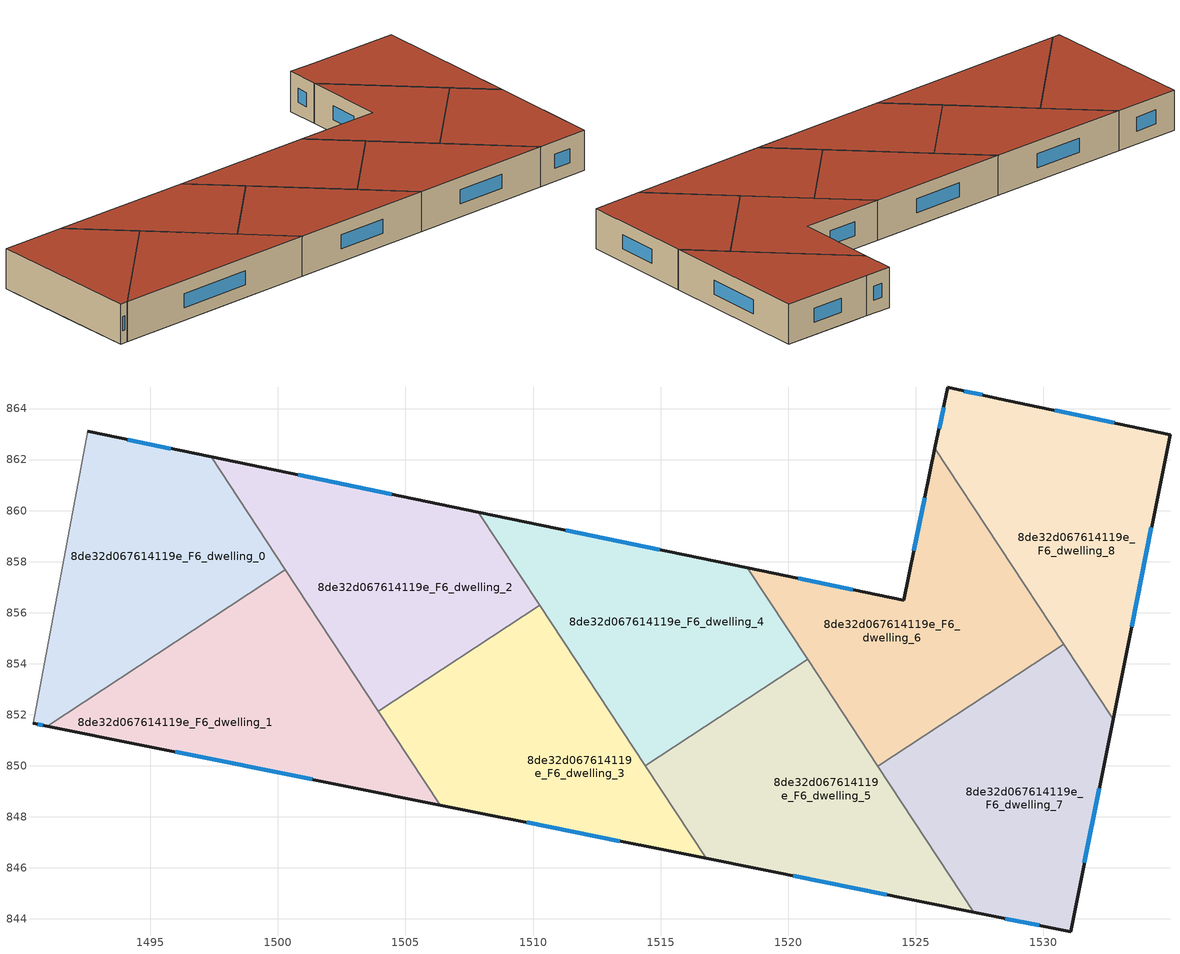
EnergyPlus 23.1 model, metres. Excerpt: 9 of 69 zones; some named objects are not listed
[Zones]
8de32d067614119e_F6_dwelling_0
 floor to 8de32d067614119e_F5_dwelling_9 (EU_floor_Construction): 1497.38,862.1 1500.29,857.68 1497.88,856.1 1491.47,857.39 1492.54,863.1 z18
 floor to 8de32d067614119e_F5_dwelling_8 (EU_floor_Construction): 1497.88,856.1 1490.96,851.55 1490.4,851.66 1491.47,857.39 z18
 wall outside (EU_wall_Construction): 1490.4,851.66 1490.96,851.55 / 1497.38,862.1 1492.54,863.1 z18:21
 wall to 8de32d067614119e_F6_dwelling_1 (EU_wall_Construction): 1490.96,851.55 1500.29,857.68 z18:21
 wall adiabatic (EU_wall_Construction): 1492.54,863.1 1490.4,851.66 z18:21
 wall to 8de32d067614119e_F6_dwelling_2 (EU_wall_Construction): 1500.29,857.68 1497.38,862.1 z18:21
 window (EU_Window_Construction): 1490.58,851.63 1490.78,851.59 / 1495.8,862.43 1494.11,862.78 z18.98:20.02
 roof outside (EU_roof_Construction): 1500.29,857.68 1497.38,862.1 1492.54,863.1 1490.4,851.66 1490.96,851.55 z21
8de32d067614119e_F6_dwelling_1
 floor to 8de32d067614119e_F5_dwelling_8 (EU_floor_Construction): 1500.84,855.51 1499.69,849.8 1490.96,851.55 1497.88,856.1 z18
 floor to 8de32d067614119e_F5_dwelling_7 (EU_floor_Construction): 1501.04,856.53 1501.89,855.25 1500.83,855.46 z18
 floor to 8de32d067614119e_F5_dwelling_6 (EU_floor_Construction): 1501.89,855.25 1506.36,848.46 1499.69,849.8 1500.83,855.46 z18
 floor to 8de32d067614119e_F5_dwelling_9 (EU_floor_Construction): 1500.29,857.68 1501.04,856.53 1500.84,855.51 1497.88,856.1 z18
 wall outside (EU_wall_Construction): 1490.96,851.55 1506.36,848.46 z18:21
 wall to 8de32d067614119e_F6_dwelling_3 (EU_wall_Construction): 1506.36,848.46 1503.94,852.13 z18:21
 wall to 8de32d067614119e_F6_dwelling_2 (EU_wall_Construction): 1503.94,852.14 1500.29,857.68 z18:21
 window (EU_Window_Construction): 1495.97,850.54 1501.35,849.46 z18.98:20.02
 roof outside (EU_roof_Construction): 1506.36,848.46 1500.29,857.68 1490.96,851.55 z21
8de32d067614119e_F6_dwelling_2
 floor to 8de32d067614119e_F5_dwelling_7 (EU_floor_Construction): 1507.86,859.94 1510.26,856.29 1507.08,854.21 1501.89,855.25 1501.04,856.53 1501.97,861.15 z18
 floor adiabatic (EU_floor_Construction): 1501.97,861.15 1501.04,856.53 1497.38,862.1 z18
 floor to 8de32d067614119e_F5_dwelling_6 (EU_floor_Construction): 1507.08,854.21 1503.94,852.13 1501.89,855.25 z18
 wall outside (EU_wall_Construction): 1507.86,859.94 1497.38,862.1 z18:21
 wall to 8de32d067614119e_F6_dwelling_3 (EU_wall_Construction): 1503.94,852.13 1510.26,856.29 z18:21
 wall to 8de32d067614119e_F6_dwelling_4 (EU_wall_Construction): 1510.26,856.29 1507.86,859.94 z18:21
 window (EU_Window_Construction): 1504.45,860.64 1500.79,861.4 z18.98:20.02
 roof outside (EU_roof_Construction): 1510.26,856.29 1507.86,859.94 1497.38,862.1 1503.94,852.13 z21
8de32d067614119e_F6_dwelling_3
 floor to 8de32d067614119e_F5_dwelling_4 (EU_floor_Construction): 1512.35,853.12 1516.79,846.36 1509.1,847.91 1510.23,853.55 z18
 floor to 8de32d067614119e_F5_dwelling_6 (EU_floor_Construction): 1510.24,853.57 1510.23,853.55 1509.1,847.91 1506.36,848.46 1503.94,852.13 1507.08,854.21 z18
 floor to 8de32d067614119e_F5_dwelling_7 (EU_floor_Construction): 1510.26,856.29 1510.66,855.68 1510.24,853.57 1507.08,854.21 z18
 floor to 8de32d067614119e_F5_dwelling_5 (EU_floor_Construction): 1510.66,855.68 1512.34,853.12 1510.23,853.55 1510.24,853.57 z18
 wall outside (EU_wall_Construction): 1506.36,848.46 1516.79,846.36 z18:21
 wall to 8de32d067614119e_F6_dwelling_5 (EU_wall_Construction): 1516.79,846.36 1514.41,849.99 z18:21
 wall to 8de32d067614119e_F6_dwelling_4 (EU_wall_Construction): 1514.41,849.99 1510.26,856.29 z18:21
 window (EU_Window_Construction): 1509.75,847.78 1513.4,847.04 z18.98:20.02
 roof outside (EU_roof_Construction): 1516.79,846.36 1510.26,856.29 1503.94,852.13 1506.36,848.46 z21
8de32d067614119e_F6_dwelling_4
 floor to 8de32d067614119e_F5_dwelling_5 (EU_floor_Construction): 1518.4,857.76 1520.33,854.83 1520.11,853.74 1517.58,852.07 1512.34,853.12 1510.66,855.68 1511.37,859.21 z18
 floor to 8de32d067614119e_F5_dwelling_7 (EU_floor_Construction): 1511.37,859.21 1510.66,855.68 1507.86,859.94 z18
 floor to 8de32d067614119e_F5_dwelling_4 (EU_floor_Construction): 1517.58,852.07 1514.41,849.99 1512.35,853.12 z18
 floor to 8de32d067614119e_F5_dwelling_3 (EU_floor_Construction): 1520.33,854.83 1520.76,854.17 1520.11,853.74 z18
 wall outside (EU_wall_Construction): 1518.4,857.76 1507.86,859.94 z18:21
 wall to 8de32d067614119e_F6_dwelling_5 (EU_wall_Construction): 1514.41,849.99 1520.76,854.17 z18:21
 wall to 8de32d067614119e_F6_dwelling_6 (EU_wall_Construction): 1520.76,854.17 1518.4,857.76 z18:21
 window (EU_Window_Construction): 1514.97,858.47 1511.29,859.23 z18.98:20.02
 roof outside (EU_roof_Construction): 1520.76,854.17 1518.4,857.76 1507.86,859.94 1514.41,849.99 z21
8de32d067614119e_F6_dwelling_5
 floor to 8de32d067614119e_F5_dwelling_2 (EU_floor_Construction): 1521.32,853.33 1525.94,846.29 1525.6,844.59 1518.56,846.01 1520.08,853.58 z18
 floor to 8de32d067614119e_F5_dwelling_4 (EU_floor_Construction): 1519.69,851.65 1518.56,846.01 1516.79,846.36 1514.41,849.99 1517.58,852.07 z18
 floor to 8de32d067614119e_F5_dwelling_0 (EU_floor_Construction): 1525.94,846.29 1527.28,844.25 1525.6,844.59 z18
 floor to 8de32d067614119e_F5_dwelling_5 (EU_floor_Construction): 1520.11,853.74 1519.69,851.65 1517.58,852.07 z18
 floor to 8de32d067614119e_F5_dwelling_3 (EU_floor_Construction): 1520.76,854.17 1521.32,853.33 1520.08,853.58 1520.11,853.74 z18
 wall outside (EU_wall_Construction): 1516.79,846.36 1527.29,844.25 z18:21
 wall to 8de32d067614119e_F6_dwelling_7 (EU_wall_Construction): 1527.29,844.25 1523.52,849.97 z18:21
 wall to 8de32d067614119e_F6_dwelling_6 (EU_wall_Construction): 1523.52,849.98 1520.76,854.17 z18:21
 window (EU_Window_Construction): 1520.21,845.68 1523.87,844.94 z18.98:20.02
 roof outside (EU_roof_Construction): 1527.29,844.25 1520.76,854.17 1514.41,849.99 1516.79,846.36 z21
8de32d067614119e_F6_dwelling_6
 floor to 8de32d067614119e_F5_dwelling_3 (EU_floor_Construction): 1525.76,862.44 1528.39,858.45 1527.16,852.37 1526.91,852.2 1521.32,853.33 1520.33,854.83 1520.82,857.26 1524.54,856.49 z18
 floor to 8de32d067614119e_F5_dwelling_0 (EU_floor_Construction): 1529.55,853.94 1527.16,852.37 1527.56,854.34 z18
 floor adiabatic (EU_floor_Construction): 1520.82,857.26 1520.33,854.83 1518.4,857.76 z18
 floor to 8de32d067614119e_F5_dwelling_1 (EU_floor_Construction): 1528.39,858.45 1530.81,854.77 1529.55,853.94 1527.56,854.34 z18
 floor to 8de32d067614119e_F5_dwelling_2 (EU_floor_Construction): 1526.91,852.2 1523.52,849.97 1521.32,853.33 z18
 wall outside (EU_wall_Construction): 1525.76,862.44 1524.54,856.49 1518.4,857.76 z18:21
 wall to 8de32d067614119e_F6_dwelling_7 (EU_wall_Construction): 1523.52,849.97 1530.81,854.77 z18:21
 wall to 8de32d067614119e_F6_dwelling_8 (EU_wall_Construction): 1530.81,854.77 1525.76,862.44 z18:21
 window (EU_Window_Construction): 1525.36,860.5 1524.93,858.43 / 1522.54,856.9 1520.39,857.35 z18.98:20.02
 roof outside (EU_roof_Construction): 1530.81,854.77 1525.76,862.44 1524.54,856.49 1518.4,857.76 1523.52,849.97 z21
8de32d067614119e_F6_dwelling_7
 floor to 8de32d067614119e_F5_dwelling_0 (EU_floor_Construction): 1531.62,853.52 1532.74,851.82 1531.07,843.49 1527.28,844.25 1525.94,846.29 1527.16,852.37 1529.55,853.94 z18
 floor to 8de32d067614119e_F5_dwelling_1 (EU_floor_Construction): 1530.81,854.77 1531.62,853.52 1529.55,853.94 z18
 floor to 8de32d067614119e_F5_dwelling_2 (EU_floor_Construction): 1527.12,852.16 1525.94,846.29 1523.52,849.97 1526.91,852.2 z18
 floor to 8de32d067614119e_F5_dwelling_3 (EU_floor_Construction): 1527.16,852.37 1527.12,852.16 1526.91,852.2 z18
 wall outside (EU_wall_Construction): 1527.29,844.25 1531.07,843.49 1532.74,851.82 z18:21
 wall to 8de32d067614119e_F6_dwelling_8 (EU_wall_Construction): 1532.74,851.82 1530.81,854.77 z18:21
 window (EU_Window_Construction): 1531.62,846.2 1532.2,849.11 / 1528.52,844.01 1529.84,843.74 z18.98:20.02
 roof outside (EU_roof_Construction): 1531.07,843.49 1532.74,851.82 1530.81,854.77 1523.52,849.97 1527.29,844.25 z21
8de32d067614119e_F6_dwelling_8
 floor to 8de32d067614119e_F5_dwelling_1 (EU_floor_Construction): 1534.97,862.98 1533.03,853.24 1531.62,853.52 1528.39,858.45 1529.53,864.13 z18
 floor to 8de32d067614119e_F5_dwelling_0 (EU_floor_Construction): 1533.03,853.24 1532.74,851.82 1531.62,853.52 z18
 floor to 8de32d067614119e_F5_dwelling_3 (EU_floor_Construction): 1529.53,864.13 1528.39,858.45 1525.76,862.44 1526.26,864.83 1528.27,864.39 z18
 wall outside (EU_wall_Construction): 1532.74,851.82 1534.97,862.98 1528.27,864.39 1526.26,864.83 1525.76,862.44 z18:21
 window (EU_Window_Construction): 1533.47,855.45 1534.25,859.35 / 1526.09,864.05 1525.92,863.22 / 1527.61,864.54 1526.91,864.69 / 1532.79,863.44 1530.45,863.93 z18.98:20.02
 roof outside (EU_roof_Construction): 1532.74,851.82 1534.97,862.98 1528.27,864.39 1526.26,864.83 1525.76,862.44 z21
[Building]
EU S2 Campaign: North Axis=0; Terrain=City; Solar Distribution=FullExterior
[Site:Location]
Bologna: Latitude=44.5; Longitude=11.25; Time Zone=1; Elevation=37
[SizingPeriod:WeatherFileDays]
AnnualSizingPeriod: Begin Month=1; Begin Day of Month=1; End Month=12; End Day of Month=31; Day of Week for Start Day=Monday; Use Weather File Daylight Saving Period=No; Use Weather File Rain and Snow Indicators=No
[MATERIAL]
EU_InternalMass_Material: Roughness=MediumRough; Thickness=0.1; Conductivity=1; Density=1800; Specific Heat=900; Thermal Absorptance=0.9; Solar Absorptance=0.7; Visible Absorptance=0.7
[MATERIAL:NOMASS] Roughness=MediumRough; Thermal Absorptance=0.9; Solar Absorptance=0.7; Visible Absorptance=0.7
Name | Thermal Resistance
EU_wall_NoMass | 0.905828
EU_roof_NoMass | 0.37593
EU_floor_NoMass | 0.67114
[WINDOWMATERIAL:SIMPLEGLAZINGSYSTEM]
EU_Window_SimpleGlazing: UFactor=4.52486; Solar Heat Gain Coefficient=0.85; Visible Transmittance=0.85
[CONSTRUCTION]
EU_wall_Construction: EU_wall_NoMass
EU_roof_Construction: EU_roof_NoMass
EU_floor_Construction: EU_floor_NoMass
EU_Window_Construction: EU_Window_SimpleGlazing
EU_InternalMass_Construction: EU_InternalMass_Material
[ZONE] Type=1; Multiplier=1; Ceiling Height=autocalculate; Floor Area=autocalculate; Part of Total Floor Area=Yes
Name | Volume
8de32d067614119e_F6_dwelling_0; 8de32d067614119e_F6_dwelling_1 | 184.917
8de32d067614119e_F6_dwelling_2 | 184.921
8de32d067614119e_F6_dwelling_3 | 184.934
8de32d067614119e_F6_dwelling_4 | 184.964
8de32d067614119e_F6_dwelling_5 | 184.936
8de32d067614119e_F6_dwelling_6 | 184.918
8de32d067614119e_F6_dwelling_7 | 184.943
8de32d067614119e_F6_dwelling_8 | 184.919
[INTERNALMASS] Construction=EU_InternalMass_Construction
Name | Zone or ZoneList | Surface Area
8de32d067614119e_F6_dwelling_0_EU_InternalMass | 8de32d067614119e_F6_dwelling_0 | 61.642
8de32d067614119e_F6_dwelling_1_EU_InternalMass | 8de32d067614119e_F6_dwelling_1 | 61.6466
8de32d067614119e_F6_dwelling_2_EU_InternalMass | 8de32d067614119e_F6_dwelling_2 | 61.641
8de32d067614119e_F6_dwelling_3_EU_InternalMass | 8de32d067614119e_F6_dwelling_3 | 61.6463
8de32d067614119e_F6_dwelling_4_EU_InternalMass | 8de32d067614119e_F6_dwelling_4 | 61.6549
8de32d067614119e_F6_dwelling_5_EU_InternalMass | 8de32d067614119e_F6_dwelling_5 | 61.6471
8de32d067614119e_F6_dwelling_6_EU_InternalMass | 8de32d067614119e_F6_dwelling_6 | 61.6379
8de32d067614119e_F6_dwelling_7_EU_InternalMass | 8de32d067614119e_F6_dwelling_7 | 61.6489
8de32d067614119e_F6_dwelling_8_EU_InternalMass | 8de32d067614119e_F6_dwelling_8 | 61.6397
[OTHEREQUIPMENT] Fuel Type=Electricity; Design Level Calculation Method=Watts/Area; Power per Zone Floor Area=1; Fraction Latent=0; Fraction Radiant=0; Fraction Lost=0; Carbon Dioxide Generation Rate=0; EndUse Subcategory=EU_Step8_InternalGains
Name | Zone or ZoneList or Space or SpaceList | Schedule
EU_Step8_InternalGain_8de32d067614119e_F6_dwelling_0_f000 | 8de32d067614119e_F6_dwelling_0 | EU_Step8_GainSchedule_8de32d067614119e_F6_dwelling_0_f000
EU_Step8_InternalGain_8de32d067614119e_F6_dwelling_1_f000 | 8de32d067614119e_F6_dwelling_1 | EU_Step8_GainSchedule_8de32d067614119e_F6_dwelling_1_f000
EU_Step8_InternalGain_8de32d067614119e_F6_dwelling_2_f000 | 8de32d067614119e_F6_dwelling_2 | EU_Step8_GainSchedule_8de32d067614119e_F6_dwelling_2_f000
EU_Step8_InternalGain_8de32d067614119e_F6_dwelling_3_f000 | 8de32d067614119e_F6_dwelling_3 | EU_Step8_GainSchedule_8de32d067614119e_F6_dwelling_3_f000
EU_Step8_InternalGain_8de32d067614119e_F6_dwelling_4_f000 | 8de32d067614119e_F6_dwelling_4 | EU_Step8_GainSchedule_8de32d067614119e_F6_dwelling_4_f000
EU_Step8_InternalGain_8de32d067614119e_F6_dwelling_5_f000 | 8de32d067614119e_F6_dwelling_5 | EU_Step8_GainSchedule_8de32d067614119e_F6_dwelling_5_f000
EU_Step8_InternalGain_8de32d067614119e_F6_dwelling_6_f000 | 8de32d067614119e_F6_dwelling_6 | EU_Step8_GainSchedule_8de32d067614119e_F6_dwelling_6_f000
EU_Step8_InternalGain_8de32d067614119e_F6_dwelling_7_f000 | 8de32d067614119e_F6_dwelling_7 | EU_Step8_GainSchedule_8de32d067614119e_F6_dwelling_7_f000
EU_Step8_InternalGain_8de32d067614119e_F6_dwelling_8_f000 | 8de32d067614119e_F6_dwelling_8 | EU_Step8_GainSchedule_8de32d067614119e_F6_dwelling_8_f000
[ZONEVENTILATION:DESIGNFLOWRATE] Schedule=EU_AlwaysOn; Design Flow Rate Calculation Method=AirChanges/Hour; Air Changes per Hour=0.73129; Ventilation Type=Natural; Fan Pressure Rise=0; Fan Total Efficiency=1; Constant Term Coefficient=1; Temperature Term Coefficient=0; Velocity Term Coefficient=0; Velocity Squared Term Coefficient=0; Minimum Indoor Temperature=-100; Maximum Indoor Temperature=100; Delta Temperature=-100; Minimum Outdoor Temperature=-100; Maximum Outdoor Temperature=100; Maximum Wind Speed=40
Name | Zone or ZoneList or Space or SpaceList
EU_ConstantAir_8de32d067614119e_F6_dwelling_0 | 8de32d067614119e_F6_dwelling_0
EU_ConstantAir_8de32d067614119e_F6_dwelling_1 | 8de32d067614119e_F6_dwelling_1
EU_ConstantAir_8de32d067614119e_F6_dwelling_2 | 8de32d067614119e_F6_dwelling_2
EU_ConstantAir_8de32d067614119e_F6_dwelling_3 | 8de32d067614119e_F6_dwelling_3
EU_ConstantAir_8de32d067614119e_F6_dwelling_4 | 8de32d067614119e_F6_dwelling_4
EU_ConstantAir_8de32d067614119e_F6_dwelling_5 | 8de32d067614119e_F6_dwelling_5
EU_ConstantAir_8de32d067614119e_F6_dwelling_6 | 8de32d067614119e_F6_dwelling_6
EU_ConstantAir_8de32d067614119e_F6_dwelling_7 | 8de32d067614119e_F6_dwelling_7
EU_ConstantAir_8de32d067614119e_F6_dwelling_8 | 8de32d067614119e_F6_dwelling_8
[HVACTEMPLATE:ZONE:IDEALLOADSAIRSYSTEM] System Availability Schedule=EU_AlwaysOn; Maximum Heating Supply Air Temperature=50; Minimum Cooling Supply Air Temperature=13; Maximum Heating Supply Air Humidity Ratio=0.0156; Minimum Cooling Supply Air Humidity Ratio=0.0077; Heating Limit=NoLimit; Cooling Limit=NoLimit; Heating Availability Schedule=EU_AlwaysOn; Cooling Availability Schedule=EU_CoolingOff; Dehumidification Control Type=ConstantSensibleHeatRatio; Cooling Sensible Heat Ratio=0.7; Dehumidification Setpoint=60; Humidification Control Type=None; Humidification Setpoint=30; Outdoor Air Method=None; Outdoor Air Flow Rate per Person=0.00944; Outdoor Air Flow Rate per Zone Floor Area=0; Outdoor Air Flow Rate per Zone=0; Demand Controlled Ventilation Type=None; Outdoor Air Economizer Type=NoEconomizer; Heat Recovery Type=None; Sensible Heat Recovery Effectiveness=0.7; Latent Heat Recovery Effectiveness=0.65
Name | Template Thermostat
8de32d067614119e_F6_dwelling_0 | EU_HeatOnly_8de32d067614119e_F6_dwelling_0
8de32d067614119e_F6_dwelling_1 | EU_HeatOnly_8de32d067614119e_F6_dwelling_1
8de32d067614119e_F6_dwelling_2 | EU_HeatOnly_8de32d067614119e_F6_dwelling_2
8de32d067614119e_F6_dwelling_3 | EU_HeatOnly_8de32d067614119e_F6_dwelling_3
8de32d067614119e_F6_dwelling_4 | EU_HeatOnly_8de32d067614119e_F6_dwelling_4
8de32d067614119e_F6_dwelling_5 | EU_HeatOnly_8de32d067614119e_F6_dwelling_5
8de32d067614119e_F6_dwelling_6 | EU_HeatOnly_8de32d067614119e_F6_dwelling_6
8de32d067614119e_F6_dwelling_7 | EU_HeatOnly_8de32d067614119e_F6_dwelling_7
8de32d067614119e_F6_dwelling_8 | EU_HeatOnly_8de32d067614119e_F6_dwelling_8
[SIZING:ZONE] Zone Cooling Design Supply Air Temperature Input Method=SupplyAirTemperature; Zone Cooling Design Supply Air Temperature=13; Zone Heating Design Supply Air Temperature Input Method=SupplyAirTemperature; Zone Heating Design Supply Air Temperature=50; Zone Cooling Design Supply Air Humidity Ratio=0.008; Zone Heating Design Supply Air Humidity Ratio=0.008; Cooling Design Air Flow Method=DesignDay; Cooling Design Air Flow Rate=0; Cooling Minimum Air Flow per Zone Floor Area=0.000762; Cooling Minimum Air Flow=0; Cooling Minimum Air Flow Fraction=0.2; Heating Design Air Flow Method=DesignDay; Heating Design Air Flow Rate=0; Heating Maximum Air Flow per Zone Floor Area=0.002032; Heating Maximum Air Flow=0.141576; Heating Maximum Air Flow Fraction=0.3; Account for Dedicated Outdoor Air System=No; Dedicated Outdoor Air System Control Strategy=NeutralSupplyAir; Dedicated Outdoor Air Low Setpoint Temperature for Design=autosize; Dedicated Outdoor Air High Setpoint Temperature for Design=autosize; Zone Load Sizing Method=Sensible Load Only No Latent Load; Zone Latent Cooling Design Supply Air Humidity Ratio Input Method=HumidityRatioDifference; Zone Cooling Design Supply Air Humidity Ratio Difference=0.005; Zone Latent Heating Design Supply Air Humidity Ratio Input Method=HumidityRatioDifference; Zone Humidification Design Supply Air Humidity Ratio Difference=0.005
8de32d067614119e_F6_dwelling_0; 8de32d067614119e_F6_dwelling_1; 8de32d067614119e_F6_dwelling_2; 8de32d067614119e_F6_dwelling_3; 8de32d067614119e_F6_dwelling_4; 8de32d067614119e_F6_dwelling_5; 8de32d067614119e_F6_dwelling_6; 8de32d067614119e_F6_dwelling_7; 8de32d067614119e_F6_dwelling_8
[SCHEDULE:CONSTANT]
Name | Hourly Value
EU_AlwaysOn | 1
EU_CoolingOff | 0
[SCHEDULE:FILE] Column Number=1; Rows to Skip at Top=0; Number of Hours of Data=8760; Column Separator=Comma; Interpolate to Timestep=No; Minutes per Item=60; Adjust Schedule for Daylight Savings=Yes
Name | File
EU_Step8_GainSchedule_8de32d067614119e_F6_dwelling_0_f000 | ../../schedules/8de32d067614119e/8de32d067614119e_F6_dwelling_0_f000_gain.csv
EU_Step8_GainSchedule_8de32d067614119e_F6_dwelling_1_f000 | ../../schedules/8de32d067614119e/8de32d067614119e_F6_dwelling_1_f000_gain.csv
EU_Step8_GainSchedule_8de32d067614119e_F6_dwelling_2_f000 | ../../schedules/8de32d067614119e/8de32d067614119e_F6_dwelling_2_f000_gain.csv
EU_Step8_GainSchedule_8de32d067614119e_F6_dwelling_3_f000 | ../../schedules/8de32d067614119e/8de32d067614119e_F6_dwelling_3_f000_gain.csv
EU_Step8_GainSchedule_8de32d067614119e_F6_dwelling_4_f000 | ../../schedules/8de32d067614119e/8de32d067614119e_F6_dwelling_4_f000_gain.csv
EU_Step8_GainSchedule_8de32d067614119e_F6_dwelling_5_f000 | ../../schedules/8de32d067614119e/8de32d067614119e_F6_dwelling_5_f000_gain.csv
EU_Step8_GainSchedule_8de32d067614119e_F6_dwelling_6_f000 | ../../schedules/8de32d067614119e/8de32d067614119e_F6_dwelling_6_f000_gain.csv
EU_Step8_GainSchedule_8de32d067614119e_F6_dwelling_7_f000 | ../../schedules/8de32d067614119e/8de32d067614119e_F6_dwelling_7_f000_gain.csv
EU_Step8_GainSchedule_8de32d067614119e_F6_dwelling_8_f000 | ../../schedules/8de32d067614119e/8de32d067614119e_F6_dwelling_8_f000_gain.csv
